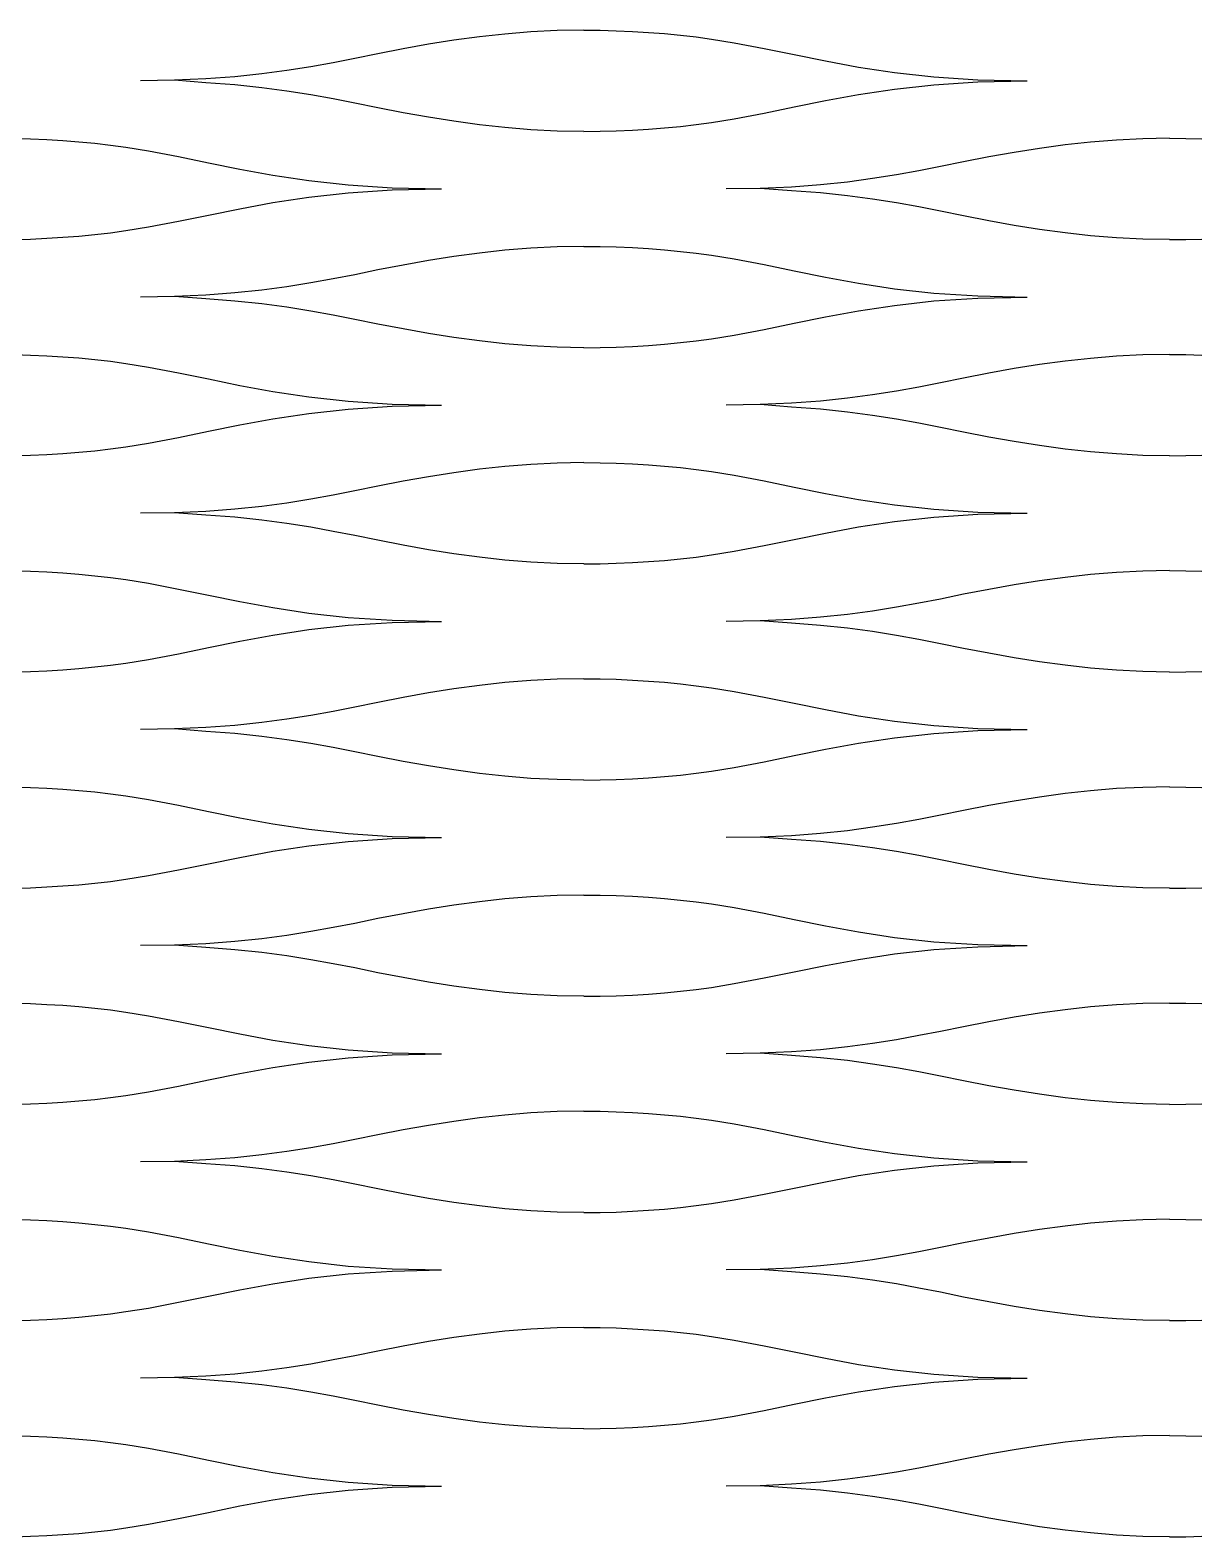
# Model space of a CAD drawing. Extents: x -52 to 52, y -74 to 74.
# Drawn here: x 0.71 to 26.54, y -0.53 to 32.92 of the extents above; entities that cross this region are included whole.
import ezdxf

# ---------------------------------------------------------------- set-up
doc = ezdxf.new("R2010")
doc.units = 0
doc.header["$MEASUREMENT"] = 0
doc.layers.get('0').update_dxf_attribs({"linetype": 'CONTINUOUS'})

msp = doc.modelspace()

# ---------------------------------------------------------------- linework, layer by layer
for p, q in [((11.251, 32.835), (10.682, 32.772)), ((11.826, 32.882), (11.251, 32.835)), ((12.408, 32.911), (11.826, 32.882)), ((13, 32.921), (12.408, 32.911)), ((13, 32.921), (13.361, 32.918)), ((13.361, 32.918), (13.722, 32.909)), ((13.722, 32.909), (14.082, 32.893)), ((14.082, 32.893), (14.44, 32.871)), ((14.44, 32.871), (14.795, 32.843)), ((14.795, 32.843), (15.146, 32.809)), ((15.146, 32.809), (15.494, 32.769)), ((8.993, 32.506), (8.431, 32.397)), ((9.554, 32.606), (8.993, 32.506)), ((10.117, 32.695), (9.554, 32.606)), ((10.682, 32.772), (10.117, 32.695)), ((15.494, 32.769), (15.837, 32.722)), ((15.837, 32.722), (16.341, 32.64)), ((16.341, 32.64), (17.004, 32.514)), ((17.004, 32.514), (17.672, 32.377)), ((7.439, 32.198), (6.939, 32.108)), ((7.917, 32.292), (7.439, 32.198)), ((8.431, 32.397), (7.917, 32.292)), ((17.672, 32.377), (18.364, 32.236)), ((18.364, 32.236), (19.099, 32.101)), ((3.913, 31.807), (3.161, 31.796)), ((4.608, 31.838), (3.913, 31.807)), ((4.608, 31.754), (3.913, 31.807)), ((5.252, 31.886), (4.608, 31.838)), ((5.852, 31.949), (5.252, 31.886)), ((6.412, 32.024), (5.852, 31.949)), ((6.939, 32.108), (6.412, 32.024)), ((19.099, 32.101), (19.895, 31.981)), ((19.895, 31.981), (20.771, 31.884)), ((20.771, 31.884), (21.746, 31.82)), ((21.746, 31.82), (22.839, 31.796)), ((21.746, 31.773), (22.839, 31.796)), ((5.252, 31.706), (4.608, 31.754)), ((5.852, 31.643), (5.252, 31.706)), ((6.412, 31.569), (5.852, 31.643)), ((6.939, 31.485), (6.412, 31.569)), ((7.439, 31.395), (6.939, 31.485)), ((18.364, 31.357), (19.099, 31.492)), ((19.099, 31.492), (19.895, 31.612)), ((19.895, 31.612), (20.771, 31.708)), ((20.771, 31.708), (21.746, 31.773)), ((7.917, 31.3), (7.439, 31.395)), ((8.431, 31.195), (7.917, 31.3)), ((8.993, 31.086), (8.431, 31.195)), ((17.004, 31.078), (17.672, 31.216)), ((17.672, 31.216), (18.364, 31.357)), ((9.554, 30.987), (8.993, 31.086)), ((10.117, 30.897), (9.554, 30.987)), ((10.682, 30.821), (10.117, 30.897)), ((11.251, 30.758), (10.682, 30.821)), ((14.795, 30.749), (15.146, 30.784)), ((15.146, 30.784), (15.494, 30.824)), ((15.494, 30.824), (15.837, 30.871)), ((15.837, 30.871), (16.341, 30.952)), ((16.341, 30.952), (17.004, 31.078)), ((0.361, 30.518), (0.722, 30.509)), ((0.722, 30.509), (1.082, 30.493)), ((1.082, 30.493), (1.44, 30.472)), ((1.44, 30.472), (1.795, 30.444)), ((1.795, 30.444), (2.146, 30.409)), ((11.826, 30.711), (11.251, 30.758)), ((12.408, 30.682), (11.826, 30.711)), ((13, 30.671), (12.408, 30.682)), ((13, 30.671), (13.361, 30.675)), ((13.361, 30.675), (13.722, 30.684)), ((13.722, 30.684), (14.082, 30.699)), ((14.082, 30.699), (14.44, 30.721)), ((14.44, 30.721), (14.795, 30.749)), ((24.826, 30.482), (24.251, 30.435)), ((25.408, 30.511), (24.826, 30.482)), ((26, 30.521), (25.408, 30.511)), ((26, 30.521), (26.361, 30.518)), ((26.361, 30.518), (26.722, 30.509)), ((2.146, 30.409), (2.494, 30.369)), ((2.494, 30.369), (2.837, 30.322)), ((2.837, 30.322), (3.341, 30.241)), ((3.341, 30.241), (4.004, 30.115)), ((4.004, 30.115), (4.672, 29.977)), ((21.993, 30.106), (21.431, 29.997)), ((22.554, 30.206), (21.993, 30.106)), ((23.117, 30.295), (22.554, 30.206)), ((23.682, 30.372), (23.117, 30.295)), ((24.251, 30.435), (23.682, 30.372)), ((4.672, 29.977), (5.364, 29.836)), ((5.364, 29.836), (6.099, 29.701)), ((20.439, 29.798), (19.939, 29.708)), ((20.917, 29.892), (20.439, 29.798)), ((21.431, 29.997), (20.917, 29.892)), ((6.099, 29.701), (6.895, 29.581)), ((6.895, 29.581), (7.771, 29.484)), ((7.771, 29.484), (8.746, 29.42)), ((17.608, 29.438), (16.913, 29.407)), ((18.252, 29.487), (17.608, 29.438)), ((18.852, 29.549), (18.252, 29.487)), ((19.412, 29.624), (18.852, 29.549)), ((19.939, 29.708), (19.412, 29.624)), ((6.099, 29.092), (6.895, 29.212)), ((6.895, 29.212), (7.771, 29.309)), ((7.771, 29.309), (8.746, 29.373)), ((8.746, 29.42), (9.839, 29.397)), ((8.746, 29.373), (9.839, 29.397)), ((16.913, 29.407), (16.161, 29.397)), ((17.608, 29.355), (16.913, 29.407)), ((18.252, 29.307), (17.608, 29.355)), ((18.852, 29.244), (18.252, 29.307)), ((19.412, 29.169), (18.852, 29.244)), ((19.939, 29.085), (19.412, 29.169)), ((4.004, 28.679), (4.672, 28.816)), ((4.672, 28.816), (5.364, 28.957)), ((5.364, 28.957), (6.099, 29.092)), ((20.439, 28.995), (19.939, 29.085)), ((20.917, 28.901), (20.439, 28.995)), ((21.431, 28.796), (20.917, 28.901)), ((21.993, 28.687), (21.431, 28.796)), ((2.494, 28.424), (2.837, 28.471)), ((2.837, 28.471), (3.341, 28.553)), ((3.341, 28.553), (4.004, 28.679)), ((22.554, 28.587), (21.993, 28.687)), ((23.117, 28.498), (22.554, 28.587)), ((23.682, 28.421), (23.117, 28.498)), ((0.361, 28.275), (0.722, 28.284)), ((0.722, 28.284), (1.082, 28.3)), ((1.082, 28.3), (1.44, 28.322)), ((1.44, 28.322), (1.795, 28.35)), ((1.795, 28.35), (2.146, 28.384)), ((2.146, 28.384), (2.494, 28.424)), ((12.408, 28.111), (11.826, 28.082)), ((13, 28.121), (12.408, 28.111)), ((13, 28.121), (13.361, 28.118)), ((13.361, 28.118), (13.722, 28.109)), ((13.722, 28.109), (14.082, 28.093)), ((24.251, 28.358), (23.682, 28.421)), ((24.826, 28.311), (24.251, 28.358)), ((25.408, 28.282), (24.826, 28.311)), ((26, 28.272), (25.408, 28.282)), ((26, 28.272), (26.361, 28.275)), ((26.361, 28.275), (26.722, 28.284)), ((9.554, 27.806), (8.993, 27.706)), ((10.117, 27.895), (9.554, 27.806)), ((10.682, 27.972), (10.117, 27.895)), ((11.251, 28.035), (10.682, 27.972)), ((11.826, 28.082), (11.251, 28.035)), ((14.082, 28.093), (14.44, 28.072)), ((14.44, 28.072), (14.795, 28.044)), ((14.795, 28.044), (15.146, 28.009)), ((15.146, 28.009), (15.494, 27.969)), ((15.494, 27.969), (15.837, 27.922)), ((15.837, 27.922), (16.341, 27.841)), ((16.341, 27.841), (17.004, 27.715)), ((7.917, 27.492), (7.439, 27.398)), ((8.431, 27.597), (7.917, 27.492)), ((8.993, 27.706), (8.431, 27.597)), ((17.004, 27.715), (17.672, 27.577)), ((17.672, 27.577), (18.364, 27.436)), ((18.364, 27.436), (19.099, 27.301)), ((5.852, 27.149), (5.252, 27.087)), ((6.412, 27.224), (5.852, 27.149)), ((6.939, 27.308), (6.412, 27.224)), ((7.439, 27.398), (6.939, 27.308)), ((19.099, 27.301), (19.895, 27.181)), ((19.895, 27.181), (20.771, 27.084)), ((3.913, 27.007), (3.161, 26.997)), ((4.608, 27.038), (3.913, 27.007)), ((4.608, 26.955), (3.913, 27.007)), ((5.252, 27.087), (4.608, 27.038)), ((5.252, 26.907), (4.608, 26.955)), ((5.852, 26.844), (5.252, 26.907)), ((6.412, 26.769), (5.852, 26.844)), ((6.939, 26.685), (6.412, 26.769)), ((19.099, 26.692), (19.895, 26.812)), ((19.895, 26.812), (20.771, 26.909)), ((20.771, 27.084), (21.746, 27.02)), ((20.771, 26.909), (21.746, 26.973)), ((21.746, 27.02), (22.839, 26.997)), ((21.746, 26.973), (22.839, 26.997)), ((7.439, 26.595), (6.939, 26.685)), ((7.917, 26.501), (7.439, 26.595)), ((8.431, 26.396), (7.917, 26.501)), ((17.672, 26.416), (18.364, 26.557)), ((18.364, 26.557), (19.099, 26.692)), ((8.993, 26.287), (8.431, 26.396)), ((9.554, 26.187), (8.993, 26.287)), ((10.117, 26.098), (9.554, 26.187)), ((10.682, 26.021), (10.117, 26.098)), ((15.837, 26.071), (16.341, 26.153)), ((16.341, 26.153), (17.004, 26.279)), ((17.004, 26.279), (17.672, 26.416)), ((11.251, 25.958), (10.682, 26.021)), ((11.826, 25.911), (11.251, 25.958)), ((12.408, 25.882), (11.826, 25.911)), ((13, 25.872), (12.408, 25.882)), ((13, 25.872), (13.361, 25.875)), ((13.361, 25.875), (13.722, 25.884)), ((13.722, 25.884), (14.082, 25.9)), ((14.082, 25.9), (14.44, 25.922)), ((14.44, 25.922), (14.795, 25.95)), ((14.795, 25.95), (15.146, 25.984)), ((15.146, 25.984), (15.494, 26.024)), ((15.494, 26.024), (15.837, 26.071)), ((0.361, 25.719), (0.722, 25.709)), ((0.722, 25.709), (1.082, 25.694)), ((1.082, 25.694), (1.44, 25.672)), ((1.44, 25.672), (1.795, 25.644)), ((1.795, 25.644), (2.146, 25.61)), ((2.146, 25.61), (2.494, 25.569)), ((2.494, 25.569), (2.837, 25.522)), ((2.837, 25.522), (3.341, 25.441)), ((3.341, 25.441), (4.004, 25.315)), ((23.117, 25.496), (22.554, 25.407)), ((23.682, 25.573), (23.117, 25.496)), ((24.251, 25.635), (23.682, 25.573)), ((24.826, 25.682), (24.251, 25.635)), ((25.408, 25.712), (24.826, 25.682)), ((26, 25.722), (25.408, 25.712)), ((26, 25.722), (26.361, 25.719)), ((26.361, 25.719), (26.722, 25.709)), ((4.004, 25.315), (4.672, 25.177)), ((4.672, 25.177), (5.364, 25.036)), ((20.917, 25.093), (20.439, 24.999)), ((21.431, 25.198), (20.917, 25.093)), ((21.993, 25.307), (21.431, 25.198)), ((22.554, 25.407), (21.993, 25.307)), ((5.364, 25.036), (6.099, 24.902)), ((6.099, 24.902), (6.895, 24.782)), ((6.895, 24.782), (7.771, 24.685)), ((19.412, 24.824), (18.852, 24.75)), ((19.939, 24.908), (19.412, 24.824)), ((20.439, 24.999), (19.939, 24.908)), ((6.895, 24.412), (7.771, 24.509)), ((7.771, 24.685), (8.746, 24.62)), ((7.771, 24.509), (8.746, 24.573)), ((8.746, 24.62), (9.839, 24.597)), ((8.746, 24.573), (9.839, 24.597)), ((16.913, 24.608), (16.161, 24.597)), ((17.608, 24.639), (16.913, 24.608)), ((17.608, 24.555), (16.913, 24.608)), ((18.252, 24.687), (17.608, 24.639)), ((18.252, 24.507), (17.608, 24.555)), ((18.852, 24.75), (18.252, 24.687)), ((18.852, 24.444), (18.252, 24.507)), ((19.412, 24.369), (18.852, 24.444)), ((4.672, 24.017), (5.364, 24.157)), ((5.364, 24.157), (6.099, 24.292)), ((6.099, 24.292), (6.895, 24.412)), ((19.939, 24.286), (19.412, 24.369)), ((20.439, 24.195), (19.939, 24.286)), ((20.917, 24.101), (20.439, 24.195)), ((21.431, 23.996), (20.917, 24.101)), ((2.837, 23.672), (3.341, 23.753)), ((3.341, 23.753), (4.004, 23.879)), ((4.004, 23.879), (4.672, 24.017)), ((21.993, 23.887), (21.431, 23.996)), ((22.554, 23.787), (21.993, 23.887)), ((23.117, 23.698), (22.554, 23.787)), ((0.361, 23.475), (0.722, 23.485)), ((0.722, 23.485), (1.082, 23.5)), ((1.082, 23.5), (1.44, 23.522)), ((1.44, 23.522), (1.795, 23.55)), ((1.795, 23.55), (2.146, 23.584)), ((2.146, 23.584), (2.494, 23.625)), ((2.494, 23.625), (2.837, 23.672)), ((23.682, 23.621), (23.117, 23.698)), ((24.251, 23.558), (23.682, 23.621)), ((24.826, 23.512), (24.251, 23.558)), ((25.408, 23.482), (24.826, 23.512)), ((26, 23.472), (25.408, 23.482)), ((26, 23.472), (26.361, 23.475)), ((26.361, 23.475), (26.722, 23.485)), ((10.117, 23.096), (9.554, 23.007)), ((10.682, 23.173), (10.117, 23.096)), ((11.251, 23.235), (10.682, 23.173)), ((11.826, 23.282), (11.251, 23.235)), ((12.408, 23.312), (11.826, 23.282)), ((13, 23.322), (12.408, 23.312)), ((13, 23.322), (13.361, 23.319)), ((13.361, 23.319), (13.722, 23.309)), ((13.722, 23.309), (14.082, 23.294)), ((14.082, 23.294), (14.44, 23.272)), ((14.44, 23.272), (14.795, 23.244)), ((14.795, 23.244), (15.146, 23.21)), ((15.146, 23.21), (15.494, 23.169)), ((15.494, 23.169), (15.837, 23.122)), ((15.837, 23.122), (16.341, 23.041)), ((8.431, 22.798), (7.917, 22.693)), ((8.993, 22.907), (8.431, 22.798)), ((9.554, 23.007), (8.993, 22.907)), ((16.341, 23.041), (17.004, 22.915)), ((17.004, 22.915), (17.672, 22.777)), ((17.672, 22.777), (18.364, 22.636)), ((6.412, 22.424), (5.852, 22.35)), ((6.939, 22.508), (6.412, 22.424)), ((7.439, 22.599), (6.939, 22.508)), ((7.917, 22.693), (7.439, 22.599)), ((18.364, 22.636), (19.099, 22.502)), ((19.099, 22.502), (19.895, 22.382)), ((3.913, 22.208), (3.161, 22.197)), ((4.608, 22.239), (3.913, 22.208)), ((4.608, 22.155), (3.913, 22.208)), ((5.252, 22.287), (4.608, 22.239)), ((5.252, 22.107), (4.608, 22.155)), ((5.852, 22.35), (5.252, 22.287)), ((5.852, 22.044), (5.252, 22.107)), ((19.895, 22.382), (20.771, 22.285)), ((19.895, 22.012), (20.771, 22.109)), ((20.771, 22.285), (21.746, 22.22)), ((20.771, 22.109), (21.746, 22.173)), ((21.746, 22.22), (22.839, 22.197)), ((21.746, 22.173), (22.839, 22.197)), ((6.412, 21.969), (5.852, 22.044)), ((6.939, 21.886), (6.412, 21.969)), ((7.439, 21.795), (6.939, 21.886)), ((7.917, 21.701), (7.439, 21.795)), ((17.672, 21.617), (18.364, 21.757)), ((18.364, 21.757), (19.099, 21.892)), ((19.099, 21.892), (19.895, 22.012)), ((8.431, 21.596), (7.917, 21.701)), ((8.993, 21.487), (8.431, 21.596)), ((9.554, 21.387), (8.993, 21.487)), ((16.341, 21.353), (17.004, 21.479)), ((17.004, 21.479), (17.672, 21.617)), ((10.117, 21.298), (9.554, 21.387)), ((10.682, 21.221), (10.117, 21.298)), ((11.251, 21.158), (10.682, 21.221)), ((11.826, 21.112), (11.251, 21.158)), ((12.408, 21.082), (11.826, 21.112)), ((13, 21.072), (12.408, 21.082)), ((13, 21.072), (13.361, 21.075)), ((13.361, 21.075), (13.722, 21.085)), ((13.722, 21.085), (14.082, 21.1)), ((14.082, 21.1), (14.44, 21.122)), ((14.44, 21.122), (14.795, 21.15)), ((14.795, 21.15), (15.146, 21.184)), ((15.146, 21.184), (15.494, 21.225)), ((15.494, 21.225), (15.837, 21.272)), ((15.837, 21.272), (16.341, 21.353)), ((0.361, 20.919), (0.722, 20.91)), ((0.722, 20.91), (1.082, 20.894)), ((1.082, 20.894), (1.44, 20.872)), ((1.44, 20.872), (1.795, 20.844)), ((1.795, 20.844), (2.146, 20.81)), ((2.146, 20.81), (2.494, 20.769)), ((2.494, 20.769), (2.837, 20.723)), ((23.682, 20.773), (23.117, 20.696)), ((24.251, 20.836), (23.682, 20.773)), ((24.826, 20.882), (24.251, 20.836)), ((25.408, 20.912), (24.826, 20.882)), ((26, 20.922), (25.408, 20.912)), ((26, 20.922), (26.361, 20.919)), ((26.361, 20.919), (26.722, 20.91)), ((2.837, 20.723), (3.341, 20.641)), ((3.341, 20.641), (4.004, 20.515)), ((4.004, 20.515), (4.672, 20.377)), ((21.993, 20.507), (21.431, 20.398)), ((22.554, 20.607), (21.993, 20.507)), ((23.117, 20.696), (22.554, 20.607)), ((4.672, 20.377), (5.364, 20.237)), ((5.364, 20.237), (6.099, 20.102)), ((6.099, 20.102), (6.895, 19.982)), ((19.939, 20.109), (19.412, 20.025)), ((20.439, 20.199), (19.939, 20.109)), ((20.917, 20.293), (20.439, 20.199)), ((21.431, 20.398), (20.917, 20.293)), ((6.895, 19.982), (7.771, 19.885)), ((7.771, 19.885), (8.746, 19.821)), ((7.771, 19.709), (8.746, 19.774)), ((8.746, 19.821), (9.839, 19.797)), ((8.746, 19.774), (9.839, 19.797)), ((16.913, 19.808), (16.161, 19.797)), ((17.608, 19.839), (16.913, 19.808)), ((17.608, 19.755), (16.913, 19.808)), ((18.252, 19.887), (17.608, 19.839)), ((18.252, 19.707), (17.608, 19.755)), ((18.852, 19.95), (18.252, 19.887)), ((19.412, 20.025), (18.852, 19.95)), ((5.364, 19.358), (6.099, 19.492)), ((6.099, 19.492), (6.895, 19.613)), ((6.895, 19.613), (7.771, 19.709)), ((18.852, 19.644), (18.252, 19.707)), ((19.412, 19.57), (18.852, 19.644)), ((19.939, 19.486), (19.412, 19.57)), ((20.439, 19.396), (19.939, 19.486)), ((3.341, 18.953), (4.004, 19.079)), ((4.004, 19.079), (4.672, 19.217)), ((4.672, 19.217), (5.364, 19.358)), ((20.917, 19.301), (20.439, 19.396)), ((21.431, 19.196), (20.917, 19.301)), ((21.993, 19.087), (21.431, 19.196)), ((22.554, 18.988), (21.993, 19.087)), ((1.44, 18.722), (1.795, 18.75)), ((1.795, 18.75), (2.146, 18.785)), ((2.146, 18.785), (2.494, 18.825)), ((2.494, 18.825), (2.837, 18.872)), ((2.837, 18.872), (3.341, 18.953)), ((23.117, 18.898), (22.554, 18.988)), ((23.682, 18.821), (23.117, 18.898)), ((24.251, 18.759), (23.682, 18.821)), ((24.826, 18.712), (24.251, 18.759)), ((0.361, 18.676), (0.722, 18.685)), ((0.722, 18.685), (1.082, 18.7)), ((1.082, 18.7), (1.44, 18.722)), ((11.251, 18.436), (10.682, 18.373)), ((11.826, 18.482), (11.251, 18.436)), ((12.408, 18.512), (11.826, 18.482)), ((13, 18.522), (12.408, 18.512)), ((13, 18.522), (13.361, 18.519)), ((13.361, 18.519), (13.722, 18.51)), ((13.722, 18.51), (14.082, 18.494)), ((14.082, 18.494), (14.44, 18.472)), ((14.44, 18.472), (14.795, 18.444)), ((14.795, 18.444), (15.146, 18.41)), ((15.146, 18.41), (15.494, 18.369)), ((25.408, 18.683), (24.826, 18.712)), ((26, 18.672), (25.408, 18.683)), ((26, 18.672), (26.361, 18.676)), ((26.361, 18.676), (26.722, 18.685)), ((8.993, 18.107), (8.431, 17.998)), ((9.554, 18.207), (8.993, 18.107)), ((10.117, 18.296), (9.554, 18.207)), ((10.682, 18.373), (10.117, 18.296)), ((15.494, 18.369), (15.837, 18.323)), ((15.837, 18.323), (16.341, 18.241)), ((16.341, 18.241), (17.004, 18.115)), ((17.004, 18.115), (17.672, 17.977)), ((7.439, 17.799), (6.939, 17.709)), ((7.917, 17.893), (7.439, 17.799)), ((8.431, 17.998), (7.917, 17.893)), ((17.672, 17.977), (18.364, 17.837)), ((18.364, 17.837), (19.099, 17.702)), ((3.913, 17.408), (3.161, 17.397)), ((4.608, 17.439), (3.913, 17.408)), ((4.608, 17.355), (3.913, 17.408)), ((5.252, 17.487), (4.608, 17.439)), ((5.852, 17.55), (5.252, 17.487)), ((6.412, 17.625), (5.852, 17.55)), ((6.939, 17.709), (6.412, 17.625)), ((19.099, 17.702), (19.895, 17.582)), ((19.895, 17.582), (20.771, 17.485)), ((20.771, 17.485), (21.746, 17.421)), ((21.746, 17.421), (22.839, 17.397)), ((21.746, 17.374), (22.839, 17.397)), ((5.252, 17.307), (4.608, 17.355)), ((5.852, 17.244), (5.252, 17.307)), ((6.412, 17.17), (5.852, 17.244)), ((6.939, 17.086), (6.412, 17.17)), ((7.439, 16.996), (6.939, 17.086)), ((18.364, 16.958), (19.099, 17.092)), ((19.099, 17.092), (19.895, 17.213)), ((19.895, 17.213), (20.771, 17.309)), ((20.771, 17.309), (21.746, 17.374)), ((7.917, 16.901), (7.439, 16.996)), ((8.431, 16.796), (7.917, 16.901)), ((8.993, 16.687), (8.431, 16.796)), ((17.004, 16.679), (17.672, 16.817)), ((17.672, 16.817), (18.364, 16.958)), ((9.554, 16.588), (8.993, 16.687)), ((10.117, 16.498), (9.554, 16.588)), ((10.682, 16.421), (10.117, 16.498)), ((11.251, 16.359), (10.682, 16.421)), ((15.146, 16.385), (15.494, 16.425)), ((15.494, 16.425), (15.837, 16.472)), ((15.837, 16.472), (16.341, 16.553)), ((16.341, 16.553), (17.004, 16.679)), ((0.361, 16.119), (0.722, 16.11)), ((0.722, 16.11), (1.082, 16.094)), ((1.082, 16.094), (1.44, 16.073)), ((1.44, 16.073), (1.795, 16.045)), ((11.826, 16.312), (11.251, 16.359)), ((12.408, 16.283), (11.826, 16.312)), ((13, 16.272), (12.408, 16.283)), ((13, 16.272), (13.361, 16.276)), ((13.361, 16.276), (13.722, 16.285)), ((13.722, 16.285), (14.082, 16.3)), ((14.082, 16.3), (14.44, 16.322)), ((14.44, 16.322), (14.795, 16.35)), ((14.795, 16.35), (15.146, 16.385)), ((24.826, 16.083), (24.251, 16.036)), ((25.408, 16.112), (24.826, 16.083)), ((26, 16.122), (25.408, 16.112)), ((26, 16.122), (26.361, 16.119)), ((26.361, 16.119), (26.722, 16.11)), ((1.795, 16.045), (2.146, 16.01)), ((2.146, 16.01), (2.494, 15.97)), ((2.494, 15.97), (2.837, 15.923)), ((2.837, 15.923), (3.341, 15.842)), ((3.341, 15.842), (4.004, 15.716)), ((22.554, 15.807), (21.993, 15.707)), ((23.117, 15.896), (22.554, 15.807)), ((23.682, 15.973), (23.117, 15.896)), ((24.251, 16.036), (23.682, 15.973)), ((4.004, 15.716), (4.672, 15.578)), ((4.672, 15.578), (5.364, 15.437)), ((5.364, 15.437), (6.099, 15.302)), ((20.439, 15.399), (19.939, 15.309)), ((20.917, 15.493), (20.439, 15.399)), ((21.431, 15.598), (20.917, 15.493)), ((21.993, 15.707), (21.431, 15.598)), ((6.099, 15.302), (6.895, 15.182)), ((6.895, 15.182), (7.771, 15.085)), ((7.771, 15.085), (8.746, 15.021)), ((18.252, 15.088), (17.608, 15.039)), ((18.852, 15.15), (18.252, 15.088)), ((19.412, 15.225), (18.852, 15.15)), ((19.939, 15.309), (19.412, 15.225)), ((6.099, 14.693), (6.895, 14.813)), ((6.895, 14.813), (7.771, 14.91)), ((7.771, 14.91), (8.746, 14.974)), ((8.746, 15.021), (9.839, 14.998)), ((8.746, 14.974), (9.839, 14.998)), ((16.913, 15.008), (16.161, 14.998)), ((17.608, 15.039), (16.913, 15.008)), ((17.608, 14.956), (16.913, 15.008)), ((18.252, 14.908), (17.608, 14.956)), ((18.852, 14.845), (18.252, 14.908)), ((19.412, 14.77), (18.852, 14.845)), ((19.939, 14.686), (19.412, 14.77)), ((4.004, 14.28), (4.672, 14.417)), ((4.672, 14.417), (5.364, 14.558)), ((5.364, 14.558), (6.099, 14.693)), ((20.439, 14.596), (19.939, 14.686)), ((20.917, 14.502), (20.439, 14.596)), ((21.431, 14.397), (20.917, 14.502)), ((21.993, 14.288), (21.431, 14.397)), ((2.494, 14.025), (2.837, 14.072)), ((2.837, 14.072), (3.341, 14.154)), ((3.341, 14.154), (4.004, 14.28)), ((22.554, 14.188), (21.993, 14.288)), ((23.117, 14.099), (22.554, 14.188)), ((23.682, 14.022), (23.117, 14.099)), ((0.361, 13.876), (0.722, 13.885)), ((0.722, 13.885), (1.082, 13.901)), ((1.082, 13.901), (1.44, 13.923)), ((1.44, 13.923), (1.795, 13.951)), ((1.795, 13.951), (2.146, 13.985)), ((2.146, 13.985), (2.494, 14.025)), ((13, 13.722), (12.408, 13.712)), ((13, 13.722), (13.361, 13.719)), ((13.361, 13.719), (13.722, 13.71)), ((24.251, 13.959), (23.682, 14.022)), ((24.826, 13.912), (24.251, 13.959)), ((25.408, 13.883), (24.826, 13.912)), ((26, 13.873), (25.408, 13.883)), ((26, 13.873), (26.361, 13.876)), ((26.361, 13.876), (26.722, 13.885)), ((9.554, 13.407), (8.993, 13.307)), ((10.117, 13.496), (9.554, 13.407)), ((10.682, 13.573), (10.117, 13.496)), ((11.251, 13.636), (10.682, 13.573)), ((11.826, 13.683), (11.251, 13.636)), ((12.408, 13.712), (11.826, 13.683)), ((13.722, 13.71), (14.082, 13.694)), ((14.082, 13.694), (14.44, 13.673)), ((14.44, 13.673), (14.795, 13.645)), ((14.795, 13.645), (15.146, 13.61)), ((15.146, 13.61), (15.494, 13.57)), ((15.494, 13.57), (15.837, 13.523)), ((15.837, 13.523), (16.341, 13.442)), ((16.341, 13.442), (17.004, 13.316)), ((7.917, 13.093), (7.439, 12.999)), ((8.431, 13.198), (7.917, 13.093)), ((8.993, 13.307), (8.431, 13.198)), ((17.004, 13.316), (17.672, 13.178)), ((17.672, 13.178), (18.364, 13.037)), ((5.852, 12.75), (5.252, 12.688)), ((6.412, 12.825), (5.852, 12.75)), ((6.939, 12.909), (6.412, 12.825)), ((7.439, 12.999), (6.939, 12.909)), ((18.364, 13.037), (19.099, 12.902)), ((19.099, 12.902), (19.895, 12.782)), ((19.895, 12.782), (20.771, 12.685)), ((3.913, 12.608), (3.161, 12.598)), ((4.608, 12.639), (3.913, 12.608)), ((4.608, 12.556), (3.913, 12.608)), ((5.252, 12.688), (4.608, 12.639)), ((5.252, 12.508), (4.608, 12.556)), ((5.852, 12.445), (5.252, 12.508)), ((6.412, 12.37), (5.852, 12.445)), ((19.099, 12.293), (19.895, 12.413)), ((19.895, 12.413), (20.771, 12.51)), ((20.771, 12.685), (21.746, 12.621)), ((20.771, 12.51), (21.746, 12.574)), ((21.746, 12.621), (22.839, 12.598)), ((21.746, 12.574), (22.839, 12.598)), ((6.939, 12.286), (6.412, 12.37)), ((7.439, 12.196), (6.939, 12.286)), ((7.917, 12.102), (7.439, 12.196)), ((8.431, 11.997), (7.917, 12.102)), ((17.672, 12.017), (18.364, 12.158)), ((18.364, 12.158), (19.099, 12.293)), ((8.993, 11.888), (8.431, 11.997)), ((9.554, 11.788), (8.993, 11.888)), ((10.117, 11.699), (9.554, 11.788)), ((15.837, 11.672), (16.341, 11.754)), ((16.341, 11.754), (17.004, 11.88)), ((17.004, 11.88), (17.672, 12.017)), ((10.682, 11.622), (10.117, 11.699)), ((11.251, 11.559), (10.682, 11.622)), ((11.826, 11.512), (11.251, 11.559)), ((12.408, 11.483), (11.826, 11.512)), ((13, 11.473), (12.408, 11.483)), ((13, 11.473), (13.361, 11.476)), ((13.361, 11.476), (13.722, 11.485)), ((13.722, 11.485), (14.082, 11.501)), ((14.082, 11.501), (14.44, 11.523)), ((14.44, 11.523), (14.795, 11.551)), ((14.795, 11.551), (15.146, 11.585)), ((15.146, 11.585), (15.494, 11.625)), ((15.494, 11.625), (15.837, 11.672)), ((0.361, 11.32), (0.722, 11.31)), ((0.722, 11.31), (1.082, 11.295)), ((1.082, 11.295), (1.44, 11.273)), ((1.44, 11.273), (1.795, 11.245)), ((1.795, 11.245), (2.146, 11.211)), ((2.146, 11.211), (2.494, 11.17)), ((2.494, 11.17), (2.837, 11.123)), ((2.837, 11.123), (3.341, 11.042)), ((3.341, 11.042), (4.004, 10.916)), ((23.117, 11.097), (22.554, 11.008)), ((23.682, 11.174), (23.117, 11.097)), ((24.251, 11.236), (23.682, 11.174)), ((24.826, 11.283), (24.251, 11.236)), ((25.408, 11.313), (24.826, 11.283)), ((26, 11.323), (25.408, 11.313)), ((26, 11.323), (26.361, 11.32)), ((26.361, 11.32), (26.722, 11.31)), ((4.004, 10.916), (4.672, 10.778)), ((4.672, 10.778), (5.364, 10.637)), ((21.431, 10.799), (20.917, 10.694)), ((21.993, 10.908), (21.431, 10.799)), ((22.554, 11.008), (21.993, 10.908)), ((5.364, 10.637), (6.099, 10.503)), ((6.099, 10.503), (6.895, 10.382)), ((6.895, 10.382), (7.771, 10.286)), ((19.412, 10.425), (18.852, 10.351)), ((19.939, 10.509), (19.412, 10.425)), ((20.439, 10.6), (19.939, 10.509)), ((20.917, 10.694), (20.439, 10.6)), ((6.895, 10.013), (7.771, 10.11)), ((7.771, 10.286), (8.746, 10.221)), ((7.771, 10.11), (8.746, 10.174)), ((8.746, 10.221), (9.839, 10.198)), ((8.746, 10.174), (9.839, 10.198)), ((16.913, 10.209), (16.161, 10.198)), ((17.608, 10.24), (16.913, 10.209)), ((17.608, 10.156), (16.913, 10.209)), ((18.252, 10.288), (17.608, 10.24)), ((18.252, 10.108), (17.608, 10.156)), ((18.852, 10.351), (18.252, 10.288)), ((18.852, 10.045), (18.252, 10.108)), ((19.412, 9.97), (18.852, 10.045)), ((4.672, 9.618), (5.364, 9.758)), ((5.364, 9.758), (6.099, 9.893)), ((6.099, 9.893), (6.895, 10.013)), ((19.939, 9.887), (19.412, 9.97)), ((20.439, 9.796), (19.939, 9.887)), ((20.917, 9.702), (20.439, 9.796)), ((21.431, 9.597), (20.917, 9.702)), ((3.341, 9.354), (4.004, 9.48)), ((4.004, 9.48), (4.672, 9.618)), ((21.993, 9.488), (21.431, 9.597)), ((22.554, 9.388), (21.993, 9.488)), ((23.117, 9.299), (22.554, 9.388)), ((0.361, 9.076), (0.722, 9.085)), ((0.722, 9.085), (1.082, 9.101)), ((1.082, 9.101), (1.44, 9.123)), ((1.44, 9.123), (1.795, 9.151)), ((1.795, 9.151), (2.146, 9.185)), ((2.146, 9.185), (2.494, 9.226)), ((2.494, 9.226), (2.837, 9.272)), ((2.837, 9.272), (3.341, 9.354)), ((23.682, 9.222), (23.117, 9.299)), ((24.251, 9.159), (23.682, 9.222)), ((24.826, 9.113), (24.251, 9.159)), ((25.408, 9.083), (24.826, 9.113)), ((26, 9.073), (25.408, 9.083)), ((26, 9.073), (26.361, 9.076)), ((26.361, 9.076), (26.722, 9.085)), ((10.117, 8.697), (9.554, 8.608)), ((10.682, 8.774), (10.117, 8.697)), ((11.251, 8.836), (10.682, 8.774)), ((11.826, 8.883), (11.251, 8.836)), ((12.408, 8.913), (11.826, 8.883)), ((13, 8.923), (12.408, 8.913)), ((13, 8.923), (13.361, 8.92)), ((13.361, 8.92), (13.722, 8.91)), ((13.722, 8.91), (14.082, 8.895)), ((14.082, 8.895), (14.44, 8.873)), ((14.44, 8.873), (14.795, 8.845)), ((14.795, 8.845), (15.146, 8.811)), ((15.146, 8.811), (15.494, 8.77)), ((15.494, 8.77), (15.837, 8.723)), ((15.837, 8.723), (16.341, 8.642)), ((8.431, 8.399), (7.917, 8.294)), ((8.993, 8.508), (8.431, 8.399)), ((9.554, 8.608), (8.993, 8.508)), ((16.341, 8.642), (17.004, 8.516)), ((17.004, 8.516), (17.672, 8.378)), ((17.672, 8.378), (18.364, 8.237)), ((6.939, 8.109), (6.412, 8.025)), ((7.439, 8.2), (6.939, 8.109)), ((7.917, 8.294), (7.439, 8.2)), ((18.364, 8.237), (19.099, 8.103)), ((19.099, 8.103), (19.895, 7.982)), ((3.913, 7.809), (3.161, 7.798)), ((4.608, 7.84), (3.913, 7.809)), ((4.608, 7.756), (3.913, 7.809)), ((5.252, 7.888), (4.608, 7.84)), ((5.252, 7.708), (4.608, 7.756)), ((5.852, 7.951), (5.252, 7.888)), ((5.852, 7.645), (5.252, 7.708)), ((6.412, 8.025), (5.852, 7.951)), ((19.895, 7.982), (20.771, 7.886)), ((19.895, 7.613), (20.771, 7.71)), ((20.771, 7.886), (21.746, 7.821)), ((20.771, 7.71), (21.746, 7.774)), ((21.746, 7.821), (22.839, 7.798)), ((21.746, 7.774), (22.839, 7.798)), ((6.412, 7.57), (5.852, 7.645)), ((6.939, 7.487), (6.412, 7.57)), ((7.439, 7.396), (6.939, 7.487)), ((7.917, 7.302), (7.439, 7.396)), ((18.364, 7.358), (19.099, 7.493)), ((19.099, 7.493), (19.895, 7.613)), ((8.431, 7.197), (7.917, 7.302)), ((8.993, 7.088), (8.431, 7.197)), ((9.554, 6.988), (8.993, 7.088)), ((16.341, 6.954), (17.004, 7.08)), ((17.004, 7.08), (17.672, 7.218)), ((17.672, 7.218), (18.364, 7.358)), ((10.117, 6.899), (9.554, 6.988)), ((10.682, 6.822), (10.117, 6.899)), ((11.251, 6.759), (10.682, 6.822)), ((11.826, 6.713), (11.251, 6.759)), ((12.408, 6.683), (11.826, 6.713)), ((13.722, 6.685), (14.082, 6.701)), ((14.082, 6.701), (14.44, 6.723)), ((14.44, 6.723), (14.795, 6.751)), ((14.795, 6.751), (15.146, 6.785)), ((15.146, 6.785), (15.494, 6.826)), ((15.494, 6.826), (15.837, 6.872)), ((15.837, 6.872), (16.341, 6.954)), ((0.361, 6.52), (0.722, 6.511)), ((0.722, 6.511), (1.082, 6.495)), ((1.082, 6.495), (1.44, 6.473)), ((1.44, 6.473), (1.795, 6.445)), ((1.795, 6.445), (2.146, 6.411)), ((2.146, 6.411), (2.494, 6.37)), ((2.494, 6.37), (2.837, 6.324)), ((13, 6.673), (12.408, 6.683)), ((13, 6.673), (13.361, 6.676)), ((13.361, 6.676), (13.722, 6.685)), ((23.682, 6.374), (23.117, 6.297)), ((24.251, 6.437), (23.682, 6.374)), ((24.826, 6.483), (24.251, 6.437)), ((25.408, 6.513), (24.826, 6.483)), ((26, 6.523), (25.408, 6.513)), ((26, 6.523), (26.361, 6.52)), ((26.361, 6.52), (26.722, 6.511)), ((2.837, 6.324), (3.341, 6.242)), ((3.341, 6.242), (4.004, 6.116)), ((4.004, 6.116), (4.672, 5.978)), ((21.993, 6.108), (21.431, 5.999)), ((22.554, 6.208), (21.993, 6.108)), ((23.117, 6.297), (22.554, 6.208)), ((4.672, 5.978), (5.364, 5.838)), ((5.364, 5.838), (6.099, 5.703)), ((6.099, 5.703), (6.895, 5.583)), ((19.939, 5.71), (19.412, 5.626)), ((20.439, 5.8), (19.939, 5.71)), ((20.917, 5.894), (20.439, 5.8)), ((21.431, 5.999), (20.917, 5.894)), ((6.895, 5.583), (7.771, 5.486)), ((7.771, 5.486), (8.746, 5.422)), ((7.771, 5.31), (8.746, 5.375)), ((8.746, 5.422), (9.839, 5.398)), ((8.746, 5.375), (9.839, 5.398)), ((16.913, 5.409), (16.161, 5.398)), ((17.608, 5.44), (16.913, 5.409)), ((17.608, 5.356), (16.913, 5.409)), ((18.252, 5.488), (17.608, 5.44)), ((18.252, 5.308), (17.608, 5.356)), ((18.852, 5.551), (18.252, 5.488)), ((19.412, 5.626), (18.852, 5.551)), ((5.364, 4.959), (6.099, 5.093)), ((6.099, 5.093), (6.895, 5.214)), ((6.895, 5.214), (7.771, 5.31)), ((18.852, 5.245), (18.252, 5.308)), ((19.412, 5.171), (18.852, 5.245)), ((19.939, 5.087), (19.412, 5.171)), ((20.439, 4.996), (19.939, 5.087)), ((4.004, 4.68), (4.672, 4.818)), ((4.672, 4.818), (5.364, 4.959)), ((20.917, 4.902), (20.439, 4.996)), ((21.431, 4.797), (20.917, 4.902)), ((21.993, 4.688), (21.431, 4.797)), ((22.554, 4.588), (21.993, 4.688)), ((1.44, 4.323), (1.795, 4.351)), ((1.795, 4.351), (2.146, 4.386)), ((2.146, 4.386), (2.494, 4.426)), ((2.494, 4.426), (2.837, 4.473)), ((2.837, 4.473), (3.341, 4.554)), ((3.341, 4.554), (4.004, 4.68)), ((23.117, 4.499), (22.554, 4.588)), ((23.682, 4.422), (23.117, 4.499)), ((24.251, 4.36), (23.682, 4.422)), ((24.826, 4.313), (24.251, 4.36)), ((0.361, 4.276), (0.722, 4.286)), ((0.722, 4.286), (1.082, 4.301)), ((1.082, 4.301), (1.44, 4.323)), ((11.251, 4.037), (10.682, 3.974)), ((11.826, 4.083), (11.251, 4.037)), ((12.408, 4.113), (11.826, 4.083)), ((13, 4.123), (12.408, 4.113)), ((13, 4.123), (13.361, 4.12)), ((13.361, 4.12), (13.722, 4.111)), ((13.722, 4.111), (14.082, 4.095)), ((14.082, 4.095), (14.44, 4.073)), ((14.44, 4.073), (14.795, 4.045)), ((14.795, 4.045), (15.146, 4.011)), ((25.408, 4.284), (24.826, 4.313)), ((26, 4.273), (25.408, 4.284)), ((26, 4.273), (26.361, 4.276)), ((26.361, 4.276), (26.722, 4.286)), ((8.993, 3.708), (8.431, 3.599)), ((9.554, 3.808), (8.993, 3.708)), ((10.117, 3.897), (9.554, 3.808)), ((10.682, 3.974), (10.117, 3.897)), ((15.146, 4.011), (15.494, 3.97)), ((15.494, 3.97), (15.837, 3.924)), ((15.837, 3.924), (16.341, 3.842)), ((16.341, 3.842), (17.004, 3.716)), ((17.004, 3.716), (17.672, 3.578)), ((7.439, 3.4), (6.939, 3.31)), ((7.917, 3.494), (7.439, 3.4)), ((8.431, 3.599), (7.917, 3.494)), ((17.672, 3.578), (18.364, 3.438)), ((18.364, 3.438), (19.099, 3.303)), ((4.608, 3.04), (3.913, 3.009)), ((5.252, 3.088), (4.608, 3.04)), ((5.852, 3.151), (5.252, 3.088)), ((6.412, 3.226), (5.852, 3.151)), ((6.939, 3.31), (6.412, 3.226)), ((19.099, 3.303), (19.895, 3.183)), ((19.895, 3.183), (20.771, 3.086)), ((20.771, 3.086), (21.746, 3.022)), ((21.746, 3.022), (22.839, 2.998)), ((3.913, 3.009), (3.161, 2.998)), ((4.608, 2.956), (3.913, 3.009)), ((5.252, 2.908), (4.608, 2.956)), ((5.852, 2.845), (5.252, 2.908)), ((6.412, 2.771), (5.852, 2.845)), ((6.939, 2.687), (6.412, 2.771)), ((7.439, 2.596), (6.939, 2.687)), ((18.364, 2.559), (19.099, 2.693)), ((19.099, 2.693), (19.895, 2.814)), ((19.895, 2.814), (20.771, 2.91)), ((20.771, 2.91), (21.746, 2.975)), ((21.746, 2.975), (22.839, 2.998)), ((7.917, 2.502), (7.439, 2.596)), ((8.431, 2.397), (7.917, 2.502)), ((8.993, 2.288), (8.431, 2.397)), ((17.004, 2.28), (17.672, 2.418)), ((17.672, 2.418), (18.364, 2.559)), ((9.554, 2.188), (8.993, 2.288)), ((10.117, 2.099), (9.554, 2.188)), ((10.682, 2.022), (10.117, 2.099)), ((11.251, 1.96), (10.682, 2.022)), ((15.146, 1.986), (15.494, 2.026)), ((15.494, 2.026), (15.837, 2.073)), ((15.837, 2.073), (16.341, 2.154)), ((16.341, 2.154), (17.004, 2.28)), ((0.361, 1.72), (0.722, 1.711)), ((0.722, 1.711), (1.082, 1.695)), ((1.082, 1.695), (1.44, 1.674)), ((1.44, 1.674), (1.795, 1.645)), ((11.826, 1.913), (11.251, 1.96)), ((12.408, 1.884), (11.826, 1.913)), ((13, 1.873), (12.408, 1.884)), ((13, 1.873), (13.361, 1.876)), ((13.361, 1.876), (13.722, 1.886)), ((13.722, 1.886), (14.082, 1.901)), ((14.082, 1.901), (14.44, 1.923)), ((14.44, 1.923), (14.795, 1.951)), ((14.795, 1.951), (15.146, 1.986)), ((24.826, 1.684), (24.251, 1.637)), ((25.408, 1.713), (24.826, 1.684)), ((26, 1.723), (25.408, 1.713)), ((26, 1.723), (26.361, 1.72)), ((26.361, 1.72), (26.722, 1.711)), ((1.795, 1.645), (2.146, 1.611)), ((2.146, 1.611), (2.494, 1.571)), ((2.494, 1.571), (2.837, 1.524)), ((2.837, 1.524), (3.341, 1.442)), ((3.341, 1.442), (4.004, 1.316)), ((22.554, 1.408), (21.993, 1.308)), ((23.117, 1.497), (22.554, 1.408)), ((23.682, 1.574), (23.117, 1.497)), ((24.251, 1.637), (23.682, 1.574)), ((4.004, 1.316), (4.672, 1.179)), ((4.672, 1.179), (5.364, 1.038)), ((5.364, 1.038), (6.099, 0.903)), ((20.917, 1.094), (20.439, 1)), ((21.431, 1.199), (20.917, 1.094)), ((21.993, 1.308), (21.431, 1.199)), ((6.099, 0.903), (6.895, 0.783)), ((6.895, 0.783), (7.771, 0.686)), ((7.771, 0.686), (8.746, 0.622)), ((18.252, 0.689), (17.608, 0.64)), ((18.852, 0.751), (18.252, 0.689)), ((19.412, 0.826), (18.852, 0.751)), ((19.939, 0.91), (19.412, 0.826)), ((20.439, 1), (19.939, 0.91)), ((6.099, 0.294), (6.895, 0.414)), ((6.895, 0.414), (7.771, 0.511)), ((7.771, 0.511), (8.746, 0.575)), ((8.746, 0.622), (9.839, 0.598)), ((8.746, 0.575), (9.839, 0.598)), ((16.913, 0.609), (16.161, 0.598)), ((17.608, 0.64), (16.913, 0.609)), ((17.608, 0.557), (16.913, 0.609)), ((18.252, 0.508), (17.608, 0.557)), ((18.852, 0.446), (18.252, 0.508)), ((19.412, 0.371), (18.852, 0.446)), ((19.939, 0.287), (19.412, 0.371)), ((4.004, -0.119), (4.672, 0.018)), ((4.672, 0.018), (5.364, 0.159)), ((5.364, 0.159), (6.099, 0.294)), ((20.439, 0.197), (19.939, 0.287)), ((20.917, 0.103), (20.439, 0.197)), ((21.431, -0.002), (20.917, 0.103)), ((2.494, -0.374), (2.837, -0.327)), ((2.837, -0.327), (3.341, -0.245)), ((3.341, -0.245), (4.004, -0.119)), ((21.993, -0.111), (21.431, -0.002)), ((22.554, -0.211), (21.993, -0.111)), ((23.117, -0.3), (22.554, -0.211)), ((23.682, -0.377), (23.117, -0.3)), ((0.361, -0.523), (0.722, -0.514)), ((0.722, -0.514), (1.082, -0.498)), ((1.082, -0.498), (1.44, -0.476)), ((1.44, -0.476), (1.795, -0.448)), ((1.795, -0.448), (2.146, -0.414)), ((2.146, -0.414), (2.494, -0.374)), ((24.251, -0.44), (23.682, -0.377)), ((24.826, -0.487), (24.251, -0.44)), ((25.408, -0.516), (24.826, -0.487)), ((26, -0.526), (25.408, -0.516)), ((26, -0.526), (26.361, -0.523)), ((26.361, -0.523), (26.722, -0.514))]:
    msp.add_line(p, q)

doc.saveas('drawing.dxf')
